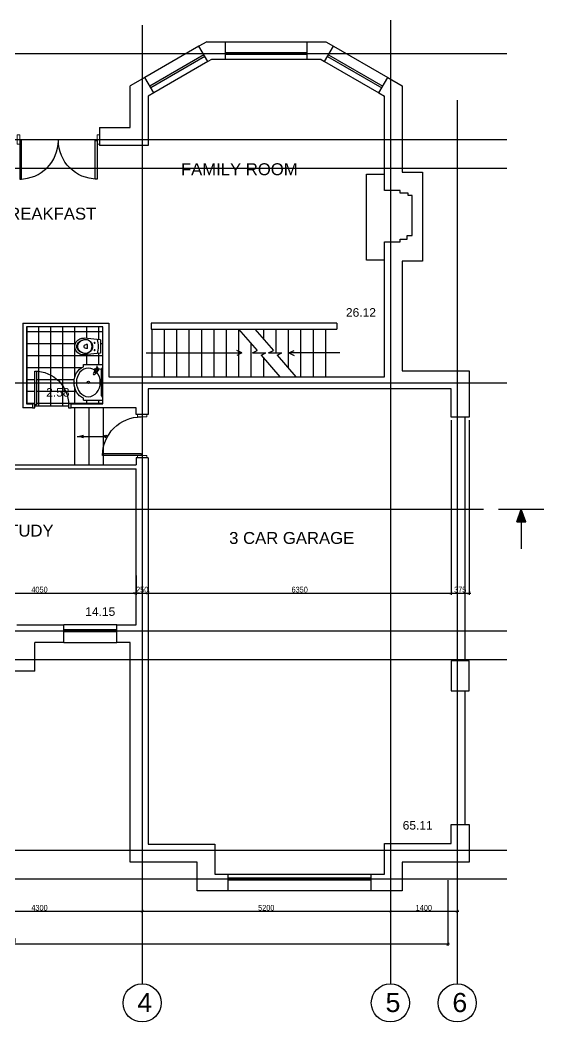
# Model space of a CAD drawing. Header units: millimetres. Extents: x 6678 to 63414, y 41629 to 83180.
# Drawn here: x 21154 to 32129, y 41661 to 62668 of the extents above; entities that cross this region are included whole.
import ezdxf

# ---------------------------------------------------------------- set-up
doc = ezdxf.new("R2010")
doc.units = ezdxf.units.MM
doc.layers.get('0').update_dxf_attribs({"color": 250})
doc.layers.get('Defpoints').update_dxf_attribs({"color": 255})
for name, color, linetype in [('ar', 251, 'Continuous'), ('axis', 40, 'Continuous'), ('com', 250, 'Continuous'), ('dim', 4, 'Continuous'), ('type floor', 250, 'Continuous'), ('wall', 5, 'Continuous'), ('windows doors', 4, 'Continuous')]:
    doc.layers.add(name, color=color, linetype=linetype)
doc.styles.add('KOTE', font='romrust.shx', dxfattribs={"width": 0.8})
doc.styles.get("Standard").update_dxf_attribs({"font": 'arial.ttf'})
doc.dimstyles.new('100', dxfattribs={"dimscale": 6, "dimtxt": 20, "dimasz": 10, "dimexe": 6, "dimexo": 10, "dimgap": 2, "dimtad": 1, "dimtoh": 1, "dimdec": 0, "dimzin": 9, "dimdsep": 46, "dimtxsty": 'KOTE', "dimblk": 'ARCHTICK', "dimcen": 0, "dimdle": 6, "dimclrd": 256, "dimclre": 4, "dimclrt": 256, "dimadec": 0, "dimazin": 0, "dimtfac": 0.666667, "dimtdec": 0, "dimtix": 1, "dimtmove": 1, "dimatfit": 0, "dimfxl": 1, "dimtvp": 1, "dimtolj": 1, "dimarcsym": 0})

# ---------------------------------------------------------------- blocks, each defined once
blk = doc.blocks.new('_ArchTick')
at = {"color": 0, "linetype": 'ByBlock', "const_width": 0.15}
blk.add_lwpolyline([(-0.5, -0.5), (0.5, 0.5)], dxfattribs=at)
blk = doc.blocks.new('*D285')
at = {"layer": 'Defpoints', "color": 0, "transparency": 16777216}
for p in [(11612, 44664), (30112, 44695), (11612, 43295)]:
    blk.add_point(p, dxfattribs=at)
at = {"layer": 'dim', "color": 4, "lineweight": -2, "transparency": 16777216}
for p, q in [((11612, 44604), (11612, 43259)), ((30112, 44635), (30112, 43259))]:
    blk.add_line(p, q, dxfattribs=at)
at = {"layer": 'dim', "lineweight": -2, "transparency": 16777216}
blk.add_line((30148, 43295), (11576, 43295), dxfattribs=at)
at = {"layer": 'dim', "lineweight": -2, "transparency": 16777216, "xscale": 60, "yscale": 60, "zscale": 60, "rotation": 180}
blk.add_blockref('_ArchTick', (11612, 43295), dxfattribs=at)
at = {"layer": 'dim', "lineweight": -2, "transparency": 16777216, "xscale": 60, "yscale": 60, "zscale": 60}
blk.add_blockref('_ArchTick', (30112, 43295), dxfattribs=at)
at = {"layer": 'dim', "transparency": 16777216, "insert": (20862, 43367), "char_height": 120, "attachment_point": 5, "style": 'KOTE'}
blk.add_mtext('\\A1;18500', dxfattribs=at)
blk = doc.blocks.new('*D289')
at = {"layer": 'Defpoints', "color": 0, "transparency": 16777216}
for p in [(19412, 43982), (23712, 43982), (23712, 43982)]:
    blk.add_point(p, dxfattribs=at)
at = {"layer": 'dim', "lineweight": -2, "transparency": 16777216}
blk.add_line((19376, 43982), (23748, 43982), dxfattribs=at)
at = {"layer": 'dim', "color": 4, "lineweight": -2, "transparency": 16777216}
for p, q in [((19412, 44042), (19412, 44018)), ((23712, 44042), (23712, 44018))]:
    blk.add_line(p, q, dxfattribs=at)
at = {"layer": 'dim', "lineweight": -2, "transparency": 16777216, "xscale": 60, "yscale": 60, "zscale": 60, "rotation": 180}
blk.add_blockref('_ArchTick', (19412, 43982), dxfattribs=at)
at = {"layer": 'dim', "lineweight": -2, "transparency": 16777216, "xscale": 60, "yscale": 60, "zscale": 60}
blk.add_blockref('_ArchTick', (23712, 43982), dxfattribs=at)
at = {"layer": 'dim', "transparency": 16777216, "insert": (21562, 44054), "char_height": 120, "attachment_point": 5, "style": 'KOTE'}
blk.add_mtext('\\A1;4300', dxfattribs=at)
blk = doc.blocks.new('*D290')
at = {"layer": 'Defpoints', "color": 0, "transparency": 16777216}
for p in [(23712, 43982), (28912, 43982), (28912, 43982)]:
    blk.add_point(p, dxfattribs=at)
at = {"layer": 'dim', "lineweight": -2, "transparency": 16777216}
blk.add_line((23676, 43982), (28948, 43982), dxfattribs=at)
at = {"layer": 'dim', "color": 4, "lineweight": -2, "transparency": 16777216}
for p, q in [((23712, 44042), (23712, 44018)), ((28912, 44042), (28912, 44018))]:
    blk.add_line(p, q, dxfattribs=at)
at = {"layer": 'dim', "lineweight": -2, "transparency": 16777216, "xscale": 60, "yscale": 60, "zscale": 60, "rotation": 180}
blk.add_blockref('_ArchTick', (23712, 43982), dxfattribs=at)
at = {"layer": 'dim', "lineweight": -2, "transparency": 16777216, "xscale": 60, "yscale": 60, "zscale": 60}
blk.add_blockref('_ArchTick', (28912, 43982), dxfattribs=at)
at = {"layer": 'dim', "transparency": 16777216, "insert": (26312, 44054), "char_height": 120, "attachment_point": 5, "style": 'KOTE'}
blk.add_mtext('\\A1;5200', dxfattribs=at)
blk = doc.blocks.new('*D291')
at = {"layer": 'Defpoints', "color": 0, "transparency": 16777216}
for p in [(28912, 43982), (30312, 43982), (30312, 43982)]:
    blk.add_point(p, dxfattribs=at)
at = {"layer": 'dim', "lineweight": -2, "transparency": 16777216}
blk.add_line((28876, 43982), (30348, 43982), dxfattribs=at)
at = {"layer": 'dim', "color": 4, "lineweight": -2, "transparency": 16777216}
for p, q in [((28912, 44042), (28912, 44018)), ((30312, 44042), (30312, 44018))]:
    blk.add_line(p, q, dxfattribs=at)
at = {"layer": 'dim', "lineweight": -2, "transparency": 16777216, "xscale": 60, "yscale": 60, "zscale": 60, "rotation": 180}
blk.add_blockref('_ArchTick', (28912, 43982), dxfattribs=at)
at = {"layer": 'dim', "lineweight": -2, "transparency": 16777216, "xscale": 60, "yscale": 60, "zscale": 60}
blk.add_blockref('_ArchTick', (30312, 43982), dxfattribs=at)
at = {"layer": 'dim', "transparency": 16777216, "insert": (29612, 44054), "char_height": 120, "attachment_point": 5, "style": 'KOTE'}
blk.add_mtext('\\A1;1400', dxfattribs=at)
blk = doc.blocks.new('uer')
for p, q in [((-141, 0), (-177, -339)), ((141, 0), (-141, 0)), ((141, 0), (177, -339)), ((-41, -270), (-41, -303)), ((-41, -270), (41, -270)), ((41, -270), (41, -303))]:
    blk.add_line(p, q)
for centre in [(-78, -123), (78, -123)]:
    blk.add_circle(centre, 9.95)
for centre, radius, start, end in [((0, -615), 564, 74.7124, 105.2876), ((-9, -307), 138, 133.1854, 156.1873), ((-9, -307), 138, 133.1854, 156.1873), ((-3, -313), 146, 111.2448, 133.1854), ((-3, -313), 146, 111.2448, 133.1854), ((-10, -335), 149, 108.5391, 128.9942), ((0, -322), 156, 90, 111.2448), ((0, -322), 156, 90, 111.2448), ((0, -365), 180, 90, 108.5391), ((0, -322), 156, 68.7552, 90), ((0, -322), 156, 68.7552, 90), ((0, -365), 180, 71.4609, 90), ((3, -313), 146, 46.8146, 68.7552), ((3, -313), 146, 46.8146, 68.7552), ((10, -335), 149, 51.0058, 71.4609), ((9, -307), 138, 23.8127, 46.8146), ((9, -307), 138, 23.8127, 46.8146), ((0, -358), 178, 174.0546, 5.9454), ((-17, -303), 129, 156.1873, 180), ((-17, -303), 129, 156.1873, 180), ((-50, -303), 96.8, 152.905, 180), ((55, -303), 202, 180, 199.4203), ((55, -303), 202, 180, 199.4203), ((109, -303), 256, 180, 197.3785), ((-26, -315), 124, 128.9942, 152.905), ((28, -313), 173, 199.4203, 220.4025), ((28, -313), 173, 199.4203, 220.4025), ((56, -320), 200, 197.3785, 217.0738), ((0, -303), 41.2, 180, 0), ((26, -315), 124, 27.095, 51.0058), ((-28, -313), 173, 319.5975, 340.5797), ((-28, -313), 173, 319.5975, 340.5797), ((-56, -320), 200, 322.9262, 342.6215), ((-55, -303), 202, 340.5797, 0), ((-55, -303), 202, 340.5797, 0), ((-109, -303), 256, 342.6215, 0), ((17, -303), 129, 0, 23.8127), ((17, -303), 129, 0, 23.8127), ((50, -303), 96.8, 0, 27.095), ((11, -327), 151, 220.4025, 244.0498), ((11, -327), 151, 220.4025, 244.0498), ((22, -346), 157, 217.0738, 241.268), ((0, -350), 125, 244.0498, 270), ((0, -350), 125, 244.0498, 270), ((0, -385), 112, 241.268, 270), ((0, -350), 125, 270, 295.9502), ((0, -350), 125, 270, 295.9502), ((0, -385), 112, 270, 298.732), ((-22, -346), 157, 298.732, 322.9262), ((-11, -327), 151, 295.9502, 319.5975), ((-11, -327), 151, 295.9502, 319.5975)]:
    blk.add_arc(centre, radius, start, end)
blk = doc.blocks.new('door 810 type2')
at = {"color": 3}
for points in [[(0, -40), (0, 40), (50, 40), (50, -40), (0, -40)], [(760, -40), (760, 40), (810, 40), (810, -40), (760, -40)]]:
    blk.add_lwpolyline(points, dxfattribs=at)
blk.add_lwpolyline([(50, -20), (50, -730), (90, -730), (90, -20), (50, -20)])
blk.add_arc((50, -20), 710, 270, 0)
blk = doc.blocks.new('door910')
blk.add_lwpolyline([(50, -20), (50, -830), (90, -830), (90, -20), (50, -20)])
blk.add_arc((50, -20), 810, 270, 0)
at = {"layer": 'windows doors', "color": 3, "linetype": 'Continuous', "lineweight": 0}
for points in [[(0, -100), (0, 100), (50, 100), (50, -100), (0, -100)], [(860, -100), (860, 100), (910, 100), (910, -100), (860, -100)]]:
    blk.add_lwpolyline(points, dxfattribs=at)
blk = doc.blocks.new('2door810')
blk.add_lwpolyline([(50, -20), (50, -830), (90, -830), (90, -20), (50, -20)])
blk.add_arc((50, -20), 810, 270, 0)
at = {"layer": 'windows doors', "color": 3, "linetype": 'Continuous', "lineweight": 0}
blk.add_lwpolyline([(0, -100), (0, 100), (50, 100), (50, -100), (0, -100)], dxfattribs=at)
blk = doc.blocks.new('*D306')
at = {"layer": 'Defpoints', "color": 0, "transparency": 16777216}
for p in [(23587, 51085), (19537, 51028), (23587, 50653)]:
    blk.add_point(p, dxfattribs=at)
at = {"layer": 'dim', "color": 4, "lineweight": -2, "transparency": 16777216}
for p, q in [((19537, 50968), (19537, 50617)), ((23587, 51025), (23587, 50617))]:
    blk.add_line(p, q, dxfattribs=at)
at = {"layer": 'dim', "lineweight": -2, "transparency": 16777216}
blk.add_line((19501, 50653), (23623, 50653), dxfattribs=at)
at = {"layer": 'dim', "lineweight": -2, "transparency": 16777216, "xscale": 60, "yscale": 60, "zscale": 60, "rotation": 180}
blk.add_blockref('_ArchTick', (19537, 50653), dxfattribs=at)
at = {"layer": 'dim', "lineweight": -2, "transparency": 16777216, "xscale": 60, "yscale": 60, "zscale": 60}
blk.add_blockref('_ArchTick', (23587, 50653), dxfattribs=at)
at = {"layer": 'dim', "transparency": 16777216, "insert": (21562, 50725), "char_height": 120, "attachment_point": 5, "style": 'KOTE'}
blk.add_mtext('\\A1;4050', dxfattribs=at)
blk = doc.blocks.new('*D307')
at = {"layer": 'Defpoints', "color": 0, "transparency": 16777216}
for p in [(23587, 51085), (23837, 51085), (23837, 50653)]:
    blk.add_point(p, dxfattribs=at)
at = {"layer": 'dim', "color": 4, "lineweight": -2, "transparency": 16777216}
for p, q in [((23587, 51025), (23587, 50617)), ((23837, 51025), (23837, 50617))]:
    blk.add_line(p, q, dxfattribs=at)
at = {"layer": 'dim', "lineweight": -2, "transparency": 16777216}
for p, q in [((23587, 50653), (23527, 50653)), ((23587, 50653), (23837, 50653)), ((23837, 50653), (23897, 50653))]:
    blk.add_line(p, q, dxfattribs=at)
at = {"layer": 'dim', "lineweight": -2, "transparency": 16777216, "xscale": 60, "yscale": 60, "zscale": 60}
blk.add_blockref('_ArchTick', (23587, 50653), dxfattribs=at)
at = {"layer": 'dim', "lineweight": -2, "transparency": 16777216, "xscale": 60, "yscale": 60, "zscale": 60, "rotation": 180}
blk.add_blockref('_ArchTick', (23837, 50653), dxfattribs=at)
at = {"layer": 'dim', "transparency": 16777216, "insert": (23712, 50725), "char_height": 120, "attachment_point": 5, "style": 'KOTE'}
blk.add_mtext('\\A1;250', dxfattribs=at)
blk = doc.blocks.new('*D308')
at = {"layer": 'Defpoints', "color": 0, "transparency": 16777216}
for p in [(30187, 54339), (23837, 51085), (30187, 50653)]:
    blk.add_point(p, dxfattribs=at)
at = {"layer": 'dim', "color": 4, "lineweight": -2, "transparency": 16777216}
for p, q in [((30187, 54279), (30187, 50617)), ((23837, 51025), (23837, 50617))]:
    blk.add_line(p, q, dxfattribs=at)
at = {"layer": 'dim', "lineweight": -2, "transparency": 16777216}
blk.add_line((23801, 50653), (30223, 50653), dxfattribs=at)
at = {"layer": 'dim', "lineweight": -2, "transparency": 16777216, "xscale": 60, "yscale": 60, "zscale": 60, "rotation": 180}
blk.add_blockref('_ArchTick', (23837, 50653), dxfattribs=at)
at = {"layer": 'dim', "lineweight": -2, "transparency": 16777216, "xscale": 60, "yscale": 60, "zscale": 60}
blk.add_blockref('_ArchTick', (30187, 50653), dxfattribs=at)
at = {"layer": 'dim', "transparency": 16777216, "insert": (27012, 50725), "char_height": 120, "attachment_point": 5, "style": 'KOTE'}
blk.add_mtext('\\A1;6350', dxfattribs=at)
blk = doc.blocks.new('*D309')
at = {"layer": 'Defpoints', "color": 0, "transparency": 16777216}
for p in [(30187, 54339), (30562, 54339), (30562, 50653)]:
    blk.add_point(p, dxfattribs=at)
at = {"layer": 'dim', "color": 4, "lineweight": -2, "transparency": 16777216}
for p, q in [((30187, 54279), (30187, 50617)), ((30562, 54279), (30562, 50617))]:
    blk.add_line(p, q, dxfattribs=at)
at = {"layer": 'dim', "lineweight": -2, "transparency": 16777216}
blk.add_line((30151, 50653), (30598, 50653), dxfattribs=at)
at = {"layer": 'dim', "lineweight": -2, "transparency": 16777216, "xscale": 60, "yscale": 60, "zscale": 60, "rotation": 180}
blk.add_blockref('_ArchTick', (30187, 50653), dxfattribs=at)
at = {"layer": 'dim', "lineweight": -2, "transparency": 16777216, "xscale": 60, "yscale": 60, "zscale": 60}
blk.add_blockref('_ArchTick', (30562, 50653), dxfattribs=at)
at = {"layer": 'dim', "transparency": 16777216, "insert": (30375, 50725), "char_height": 120, "attachment_point": 5, "style": 'KOTE'}
blk.add_mtext('\\A1;375', dxfattribs=at)

msp = doc.modelspace()

# ---------------------------------------------------------------- hatches: boundary and pattern name
h = msp.add_hatch()
h.set_pattern_fill('ANSI31', color=5, style=0)
h.set_pattern_definition([(45, (368152.17998, 207501.87214), (-0.08838834765, 0.08838834765), [])])
h.paths.add_polyline_path([(31559.7, 52147.6), (31749, 52147.6), (31654.3, 52413.7)])
at = {"layer": 'type floor'}
h = msp.add_hatch(dxfattribs=at)
h.set_pattern_fill('NET', color=256, scale=2000, style=0)
h.set_pattern_definition([(0, (310801.12, 175134.1), (0, 250), []), (90, (310801.12, 175134.1), (-250, 2e-14), [])])
edge = h.paths.add_edge_path()
edge.add_line((21292.1, 56233.7), (21292.1, 55063.7))
edge.add_line((21292.1, 55063.7), (21462.1, 55063.7))
edge.add_line((21462.1, 55063.7), (21462.1, 55308.7))
edge.add_line((21462.1, 55308.7), (21502.1, 55308.7))
edge.add_line((21502.1, 55308.7), (21502.1, 55307.5))
edge.add_arc((21462.1, 54598.7), 710, 40.91431, 86.77036, ccw=False)
edge.add_line((21998.6, 55063.7), (22285, 55063.7))
edge.add_ellipse((22584.9, 55070.2), major_axis=(0, -350), ratio=0.8571429, start_angle=196.85893, end_angle=271.25149, ccw=False)
edge.add_line((22484.9, 55400.2), (22484.9, 55449))
edge.add_line((22484.9, 55449), (22887.1, 55449))
edge.add_line((22887.1, 55449), (22887.1, 56233.7))
edge.add_line((22887.1, 56233.7), (21292.1, 56233.7))
h.paths.add_polyline_path([(22500.7, 56000.1), (22839.8, 55964.8), (22839.8, 55682.4), (22500.7, 55647.1, -1.109549)], flags=16)
h.paths.add_polyline_path([(22356.5, 55877.4, 0.000001), (22356.5, 55877.4), (22356.5, 55877.4), (22356.5, 55877.4)], flags=0)
h.paths.add_polyline_path([(22536.7, 55970.1), (22536.7, 55970.1, -0.1042773), (22588.9, 55959.1), (22588.9, 55959.1), (22588.9, 55959.1, 0.1042777)], flags=0)
h.paths.add_polyline_path([(22414.9, 55927.2, -0.0918081), (22469.6, 55958.7), (22469.6, 55958.7, 0.0918092), (22414.9, 55927.2, 0.1035486), (22377.2, 55878.5), (22377.2, 55878.5, -0.1035495)], flags=0)
h.paths.add_polyline_path([(21292.1, 54618.7), (21412.1, 54618.7), (21462.1, 54618.7), (21462.1, 55063.7), (21292.1, 55063.7)])
h.paths.add_polyline_path([(21502.1, 54598.7), (21462.1, 54598.7), (21462.1, 54578.7), (22172.1, 54578.7), (22172.1, 54598.7, 0.1804434), (21998.6, 55063.7), (21502.1, 55063.7)])
edge = h.paths.add_edge_path()
edge.add_ellipse((22584.9, 55070.2), major_axis=(0, -350), ratio=0.8571429, start_angle=271.25149, end_angle=343.14051, ccw=False)
edge.add_line((22285, 55063.7), (21998.6, 55063.7))
edge.add_arc((21462.1, 54598.7), 710, 1.61418, 40.91431, ccw=False)
edge.add_line((22171.8, 54618.7), (22222.1, 54618.7))
edge.add_line((22222.1, 54618.7), (22887.1, 54618.7))
edge.add_line((22887.1, 54618.7), (22887.1, 54695.2))
edge.add_line((22887.1, 54695.2), (22484.9, 54695.2))
edge.add_line((22484.9, 54695.2), (22484.9, 54740.2))
h.paths.add_polyline_path([(21502.1, 55307.5), (21502.1, 55063.7), (21998.6, 55063.7, 0.2027983)], flags=16)

# ---------------------------------------------------------------- linework, layer by layer
at = {"color": 0, "linetype": 'Continuous'}
for p, q in [((27167.1, 61983.7), (25457.1, 61983.7)), ((25007.1, 61938.6), (23872.6, 61283.6)), ((25027.1, 61904), (23892.6, 61249)), ((27167.1, 61943.7), (25457.1, 61943.7)), ((27597.1, 61904), (28731.6, 61249)), ((27617.1, 61938.6), (28751.6, 61283.6))]:
    msp.add_line(p, q, dxfattribs=at)
at = {"linetype": 'Continuous'}
for p, q in [((28414.2, 57631.4), (28414.2, 59439.4)), ((28414.2, 59439.4), (28787.1, 59439.4)), ((28787.1, 57631.4), (28414.2, 57631.4)), ((23793.3, 55688.7), (25802.6, 55688.7)), ((25802.6, 55688.7), (25693.1, 55741.7)), ((25802.6, 55688.7), (25693.1, 55635.6)), ((26786.5, 55688.7), (26896.1, 55741.7)), ((27851.8, 55688.7), (26786.5, 55688.7)), ((26786.5, 55688.7), (26896.1, 55635.6)), ((30473.3, 54338.7), (30473.3, 49233.8)), ((30473.3, 48603.8), (30473.3, 45803.8))]:
    msp.add_line(p, q, dxfattribs=at)
at = {"color": 4}
for p, q in [((25732.1, 56188.7), (26122.9, 55736.5)), ((26069.3, 56188.7), (26460.1, 55736.5)), ((26024.9, 55688.7), (26122.9, 55736.5)), ((26024.9, 55688.7), (26303.5, 55688.7)), ((26205.6, 55640.8), (26303.5, 55688.7)), ((26362.1, 55688.7), (26460.1, 55736.5)), ((26362.1, 55688.7), (26640.7, 55688.7)), ((26542.7, 55640.8), (26640.7, 55688.7)), ((26205.6, 55640.8), (26596.4, 55188.7)), ((26542.7, 55640.8), (26933.5, 55188.7))]:
    msp.add_line(p, q, dxfattribs=at)
for p, q in [((22484.9, 55400.2), (22484.9, 55449)), ((22484.9, 55449), (22884.9, 55449)), ((22748.9, 55366.7), (22690.5, 55265.2)), ((22706.5, 55351.5), (22837.2, 55351.5)), ((22794.7, 55336.3), (22723.8, 55243.1)), ((22771.8, 55286.2), (22771.8, 55416.8)), ((22854.9, 55337.7), (22854.9, 54802.7)), ((22859.9, 55355.2), (22859.9, 55350.2)), ((22867.4, 55367.7), (22867.4, 55358.6)), ((22884.9, 55370.2), (22869.9, 55370.2)), ((22884.9, 55449), (22884.9, 54695.2)), ((22884.9, 54770.2), (22884.9, 55370.2)), ((22484.9, 54695.2), (22484.9, 54740.2)), ((22484.9, 54695.2), (22884.9, 54695.2)), ((22859.9, 54790.2), (22859.9, 54785.2)), ((22867.4, 54781.8), (22867.4, 54772.7)), ((22869.9, 54770.2), (22884.9, 54770.2)), ((22884.9, 54770.2), (22869.9, 54770.2)), ((21462.1, 54578.7), (22172.1, 54578.7))]:
    msp.add_line(p, q)
at = {"color": 5}
for p, q in [((31180.1, 52413.7), (32128.6, 52413.7)), ((31559.7, 52147.6), (31654.3, 52413.7)), ((31749, 52147.6), (31654.3, 52413.7)), ((31559.7, 52147.6), (31749, 52147.6)), ((31654.3, 52147.6), (31654.3, 51580.5))]:
    msp.add_line(p, q, dxfattribs=at)
at = {"color": 0}
for p, q in [((23179.6, 49883.7), (22069.6, 49883.7)), ((23179.6, 49843.7), (22069.6, 49843.7)), ((25512.1, 44683.7), (28512.1, 44683.7)), ((25512.1, 44643.7), (28512.1, 44643.7))]:
    msp.add_line(p, q, dxfattribs=at)
for centre, radius in [((22771.8, 55351.5), 12.7), ((22584.9, 55070.2), 25)]:
    msp.add_circle(centre, radius)
for centre, radius, start, end in [((22707.1, 55254.1), 20, 146.39826, 326.39826), ((22771.8, 55351.5), 27.5, 281.66336, 191.13317), ((22745.3, 55350.9), 2, 328.55116, 1.36421), ((22771.8, 55351.5), 24.5, 170.48777, 181.36421), ((22781.5, 55326.8), 2, 111.43231, 144.24536), ((22771.8, 55351.5), 24.5, 291.43231, 302.30876), ((22873, 55337.7), 18.1, 136.39718, 180), ((22859.9, 55365.2), 10, 270, 318.59038), ((22869.9, 55367.7), 2.5, 90, 180), ((22873, 54802.7), 18.1, 180, 223.60282), ((22859.9, 54775.2), 10, 41.40962, 90), ((22869.9, 54772.7), 2.5, 180, 270)]:
    msp.add_arc(centre, radius, start, end)
at = {"extrusion": (0, 0, -1)}
for centre, major_axis, ratio, start_param, end_param in [((22584.9, 55070.2), (0, -350), 0.8571429, 0.3398425, 2.8017613), ((22584.9, 55070.2), (0, -300), 0.8333333, 4.712389, 10.9955743), ((22771.8, 55351.5), (50, 75.2), 0.2214761, 1.7389319, 4.5442534)]:
    msp.add_ellipse(centre, major_axis=major_axis, ratio=ratio, start_param=start_param, end_param=end_param, dxfattribs=at)
msp.add_ellipse((22732.9, 55292.9), major_axis=(5.53, 8.33), ratio=0.2, dxfattribs=at)
at = {"layer": 'axis'}
for p, q in [((28912.1, 62668), (28912.1, 42460.9)), ((23712.1, 62559.1), (23712.1, 42460.9)), ((8479.4, 61963.7), (31347.8, 61963.7)), ((30312.1, 60989.2), (30312.1, 42460.9)), ((7679.2, 60163.7), (31347.8, 60163.7)), ((8479.4, 59563.7), (31347.8, 59563.7)), ((8479.4, 55063.7), (31347.8, 55063.7)), ((7679.2, 49863.7), (31347.8, 49863.7)), ((8479.4, 49263.7), (31347.8, 49263.7)), ((7477.8, 45263.7), (31347.8, 45263.7)), ((8479.4, 44663.7), (31347.8, 44663.7))]:
    msp.add_line(p, q, dxfattribs=at)
at = {"layer": 'axis', "color": 4}
for centre in [(23712.1, 42060.9), (28912.1, 42060.9), (30312.1, 42060.9)]:
    msp.add_circle(centre, 400, dxfattribs=at)
at = {"layer": 'com'}
for p, q in [((23912.1, 56188.7), (23912.1, 55188.7)), ((24172.1, 56188.7), (24172.1, 55188.7)), ((24432.1, 56188.7), (24432.1, 55188.7)), ((24692.1, 56188.7), (24692.1, 55188.7)), ((24952.1, 56188.7), (24952.1, 55188.7)), ((25212.1, 56188.7), (25212.1, 55188.7)), ((25472.1, 56188.7), (25472.1, 55188.7)), ((25732.1, 56188.7), (25732.1, 55188.7)), ((26252.1, 56188.7), (26252.1, 55977.1)), ((26512.1, 56188.7), (26512.1, 55688.7)), ((26772.1, 56188.7), (26772.1, 55375.5)), ((27032.1, 56188.7), (27032.1, 55188.7)), ((27292.1, 56188.7), (27292.1, 55188.7)), ((27552.1, 56188.7), (27552.1, 55188.7)), ((25992.1, 55887.8), (25992.1, 55188.7)), ((26252.1, 55587), (26252.1, 55188.7)), ((22294.9, 54538.7), (22294.9, 53338.7)), ((22594.9, 54538.7), (22594.9, 53338.7)), ((22894.9, 54538.7), (22894.9, 53338.7))]:
    msp.add_line(p, q, dxfattribs=at)
at = {"layer": 'com', "color": 4}
msp.add_line((22348.6, 53936.6), (22948.6, 53936.6), dxfattribs=at)
at = {"layer": 'com', "color": 8}
msp.add_circle((22948.6, 53936.6), 25, dxfattribs=at)
msp.add_solid([(22348.6, 53936.6), (22488.5, 53899.1), (22488.5, 53974.1)], dxfattribs=at)
at = {"layer": 'Defpoints'}
msp.add_line((9540.1, 52413.7), (30864.5, 52413.7), dxfattribs=at)
at = {"layer": 'wall', "color": 5, "linetype": 'Continuous'}
for p, q in [((25063.5, 62213.7), (24902.1, 62120.5)), ((25063.5, 62213.7), (25457.1, 62213.7)), ((27167.1, 62213.7), (27560.7, 62213.7)), ((27560.7, 62213.7), (27722.1, 62120.5)), ((25164, 61838.7), (25089.6, 61795.7)), ((25457.1, 61838.7), (25164, 61838.7)), ((27460.2, 61838.7), (27167.1, 61838.7)), ((27460.2, 61838.7), (27534.6, 61795.7)), ((23767.6, 61465.5), (23462.1, 61289.1)), ((28856.6, 61465.5), (29162.1, 61289.1)), ((23462.1, 60413.7), (23462.1, 61289.1)), ((23955.1, 61140.7), (23837.1, 61072.6)), ((28669.1, 61140.7), (28787.1, 61072.6)), ((29162.1, 61289.1), (29162.1, 59479)), ((23837.1, 61072.6), (23837.1, 60038.7)), ((28787.1, 59093.6), (28787.1, 61072.6)), ((22816.9, 60413.7), (22816.9, 60038.7)), ((22816.9, 60413.7), (23462.1, 60413.7)), ((23837.1, 60038.7), (22816.9, 60038.7)), ((29162.1, 59479), (29582.9, 59479)), ((29582.9, 59479), (29582.9, 57614.2)), ((29115.2, 59093.6), (28787.1, 59093.6)), ((29115.2, 59040.5), (29115.2, 59093.6)), ((29287.8, 59040.5), (29115.2, 59040.5)), ((29287.8, 58987.4), (29287.8, 59040.5)), ((29367.5, 58987.4), (29287.8, 58987.4)), ((29367.5, 58151), (29367.5, 58987.4)), ((28787.1, 55188.7), (28787.1, 58018.2)), ((28787.1, 58018.2), (29115.2, 58018.2)), ((29115.2, 58018.2), (29115.2, 58071.3)), ((29115.2, 58071.3), (29261.2, 58071.3)), ((29261.2, 58071.3), (29261.2, 58151)), ((29261.2, 58151), (29367.5, 58151)), ((29582.9, 57614.2), (29162.1, 57614.2)), ((29162.1, 57614.2), (29162.1, 55313.7)), ((21212.1, 56313.7), (23012.1, 56313.7)), ((21212.1, 56313.7), (21212.1, 54538.7)), ((23012.1, 56313.7), (23012.1, 55188.7)), ((27787.1, 56313.7), (23900.6, 56313.7)), ((23900.6, 56313.7), (23900.6, 56188.7)), ((22887.1, 56233.7), (21292.1, 56233.7)), ((21292.1, 56233.7), (21292.1, 54618.7)), ((22887.1, 54618.7), (22887.1, 56233.7)), ((23900.6, 56188.7), (27787.1, 56188.7)), ((29162.1, 55313.7), (30562.1, 55313.7)), ((30562.1, 55313.7), (30562.1, 54338.7)), ((23012.1, 55188.7), (28787.1, 55188.7)), ((30187.1, 54938.7), (23837.1, 54938.7)), ((23837.1, 54938.7), (23837.1, 54398.7)), ((30187.1, 54338.7), (30187.1, 54938.7)), ((22222.1, 54538.7), (22222.1, 54618.7)), ((22222.1, 54618.7), (22887.1, 54618.7)), ((21412.1, 54538.7), (21212.1, 54538.7)), ((23587.1, 54538.7), (22222.1, 54538.7)), ((30562.1, 54338.7), (30187.1, 54338.7)), ((23837.1, 53488.7), (23837.1, 45388.7)), ((19797.5, 53338.7), (23587.1, 53338.7)), ((19797.5, 53258.7), (23587.1, 53258.7)), ((23587.1, 49988.7), (23587.1, 53258.7)), ((21087.1, 49988.7), (22069.6, 49988.7)), ((22069.6, 49613.7), (22069.6, 49988.7)), ((23179.6, 49613.7), (23179.6, 49988.7)), ((23179.6, 49988.7), (23587.1, 49988.7)), ((21462.1, 49013.7), (21462.1, 49613.7)), ((22069.6, 49613.7), (21462.1, 49613.7)), ((23462.1, 49613.7), (23179.6, 49613.7)), ((23462.1, 45013.7), (23462.1, 49613.7)), ((30562.1, 49233.8), (30187.1, 49233.8)), ((30187.1, 49233.8), (30187.1, 48603.8)), ((30562.1, 48603.8), (30562.1, 49233.8)), ((21462.1, 49013.7), (19537.1, 49013.7)), ((30187.1, 48603.8), (30562.1, 48603.8)), ((30187.1, 45401.4), (30187.1, 45803.8)), ((30187.1, 45803.8), (30562.1, 45803.8)), ((30562.1, 45803.8), (30562.1, 45013.7)), ((23837.1, 45388.7), (25237.1, 45388.7)), ((25237.1, 45388.7), (25237.1, 44762.7)), ((28787.1, 44762.7), (28787.1, 45401.4)), ((28787.1, 45401.4), (30187.1, 45401.4)), ((24862.1, 45013.7), (23462.1, 45013.7)), ((24862.1, 44413.7), (24862.1, 45013.7)), ((30562.1, 45013.7), (29162.1, 45013.7)), ((29162.1, 45013.7), (29162.1, 44413.7)), ((25237.1, 44762.7), (25512.1, 44762.7)), ((25512.1, 44413.7), (25512.1, 44762.7)), ((28512.1, 44413.7), (28512.1, 44762.7)), ((28512.1, 44762.7), (28787.1, 44762.7)), ((25512.1, 44413.7), (24862.1, 44413.7)), ((29162.1, 44413.7), (28512.1, 44413.7))]:
    msp.add_line(p, q, dxfattribs=at)
at = {"layer": 'wall'}
for p, q in [((25457.1, 61838.7), (25457.1, 62213.7)), ((27167.1, 61838.7), (27167.1, 62213.7)), ((25089.6, 61795.7), (24902.1, 62120.5)), ((27534.6, 61795.7), (27722.1, 62120.5)), ((23955.1, 61140.7), (23767.6, 61465.5)), ((28669.1, 61140.7), (28856.6, 61465.5)), ((27787.1, 56313.7), (27787.1, 56188.7)), ((21292.1, 54618.7), (21412.1, 54618.7)), ((21412.1, 54617.7), (21412.1, 54539.6)), ((23587.1, 54398.7), (23587.1, 54538.7)), ((23837.1, 54398.7), (23587.1, 54398.7)), ((23837.1, 53488.7), (23587.1, 53488.7)), ((23587.1, 53488.7), (23587.1, 53338.7))]:
    msp.add_line(p, q, dxfattribs=at)
at = {"layer": 'wall', "color": 4, "linetype": 'Continuous'}
for p, q in [((25457.1, 62213.7), (27167.1, 62213.7)), ((24902.1, 62120.5), (23767.6, 61465.5)), ((27722.1, 62120.5), (28856.6, 61465.5)), ((25089.6, 61795.7), (23955.1, 61140.7)), ((27167.1, 61838.7), (25457.1, 61838.7)), ((27534.6, 61795.7), (28669.1, 61140.7)), ((23179.6, 49988.7), (22069.6, 49988.7)), ((22069.6, 49613.7), (23179.6, 49613.7)), ((25512.1, 44762.7), (28512.1, 44762.7)), ((28512.1, 44413.7), (25512.1, 44413.7))]:
    msp.add_line(p, q, dxfattribs=at)

# ---------------------------------------------------------------- block references
at = {"xscale": -1, "rotation": 270}
msp.add_blockref('uer', (22839.8, 55823.6), dxfattribs=at)
at = {"layer": 'windows doors'}
msp.add_blockref('2door810', (21096.9, 60163.7), dxfattribs=at)
at = {"layer": 'windows doors', "xscale": -1}
msp.add_blockref('2door810', (22816.9, 60163.7), dxfattribs=at)
for name, p, rotation in [('door 810 type2', (21412.1, 54578.7), 180), ('door910', (23712.1, 53488.7), 270)]:
    msp.add_blockref(name, p, dxfattribs=dict(at, rotation=rotation))

# ---------------------------------------------------------------- texts
at = {"color": 3, "linetype": 'Continuous', "attachment_point": 1}
for s, insert, char_height in [('FAMILY ROOM', (24524.7, 59665.2), 250), ('BREAKFAST', (20674, 58733.9), 250), ('STUDY', (20674, 52088.5), 250), ('3 CAR GARAGE', (25534.6, 51933.8), 250), ('4', (23611, 42268.9), 400), ('5', (28811, 42268.9), 400), ('6', (30211, 42268.9), 400)]:
    msp.add_mtext(s, dxfattribs=dict(at, insert=insert, char_height=char_height))
at = {"layer": 'ar', "color": 3, "linetype": 'Continuous', "lineweight": 0, "char_height": 180, "attachment_point": 1}
for s, insert in [('26.12', (27980.4, 56626.9)), ('2.58', (21701.9, 54951.9)), ('14.15', (22519.5, 50355.7)), ('65.11', (29169.7, 45873.5))]:
    msp.add_mtext(s, dxfattribs=dict(at, insert=insert))

# ---------------------------------------------------------------- dimensions: what is measured, and where the dimension line sits
at = {"layer": 'dim'}
for base, p1, p2, picture, middle in [((30187.1, 50653), (23837.1, 51084.5), (30187.1, 54338.7), '*D308', (27012.1, 50725)), ((30562.1, 50653), (30187.1, 54338.7), (30562.1, 54338.7), '*D309', (30374.6, 50725)), ((23587.1, 50653), (19537.1, 51028.1), (23587.1, 51084.5), '*D306', (21562.1, 50725)), ((23837.1, 50653), (23587.1, 51084.5), (23837.1, 51084.5), '*D307', (23712.1, 50725)), ((11612.1, 43295.3), (30112.1, 44695.2), (11612.1, 44663.7), '*D285', (20862.1, 43367.3)), ((23712.1, 43982.2), (19412.1, 43982.2), (23712.1, 43982.2), '*D289', (21562.1, 44054.2)), ((28912.1, 43982.2), (23712.1, 43982.2), (28912.1, 43982.2), '*D290', (26312.1, 44054.2)), ((30312.1, 43982.2), (28912.1, 43982.2), (30312.1, 43982.2), '*D291', (29612.1, 44054.2))]:
    dim = msp.add_linear_dim(base=base, p1=p1, p2=p2, dimstyle='100', dxfattribs=at)
    dim.commit()
    dim.dimension.update_dxf_attribs({"geometry": picture, "text_midpoint": middle})

doc.saveas('drawing.dxf')
